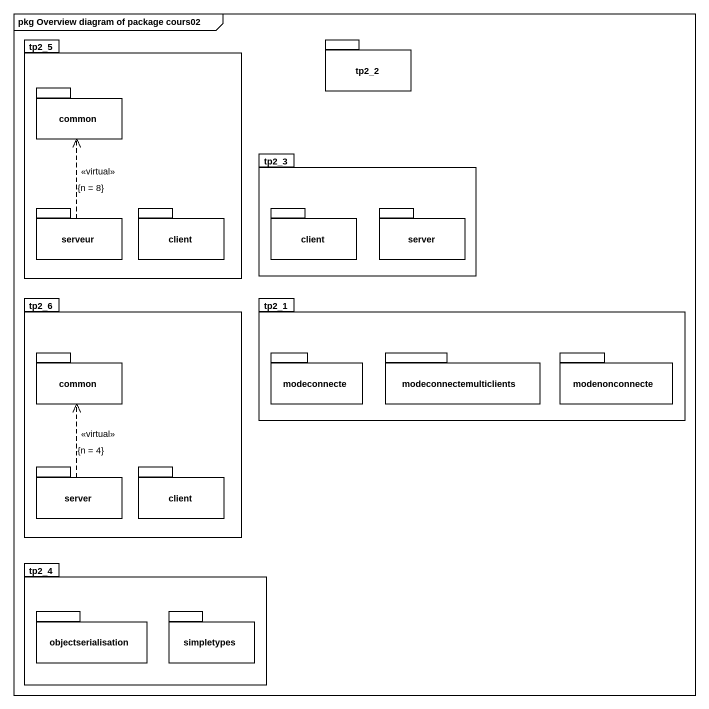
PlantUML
@startuml
mainframe pkg Overview diagram of package cours02
package tp2_5 {
  package common {
  }
  package serveur {
  }
  package client {
  }
}
package tp2_2 {
}
package tp2_3 {
  package "client" as client_2 {
  }
  package server {
  }
}
package tp2_6 {
  package "common" as common_2 {
  }
  package "server" as server_2 {
  }
  package "client" as client_3 {
  }
}
package tp2_1 {
  package modeconnecte {
  }
  package modeconnectemulticlients {
  }
  package modenonconnecte {
  }
}
package tp2_4 {
  package objectserialisation {
  }
  package simpletypes {
  }
}
serveur .up.> common : <<virtual>>\n{n = 8}
server_2 .up.> common_2 : <<virtual>>\n{n = 4}
@enduml
